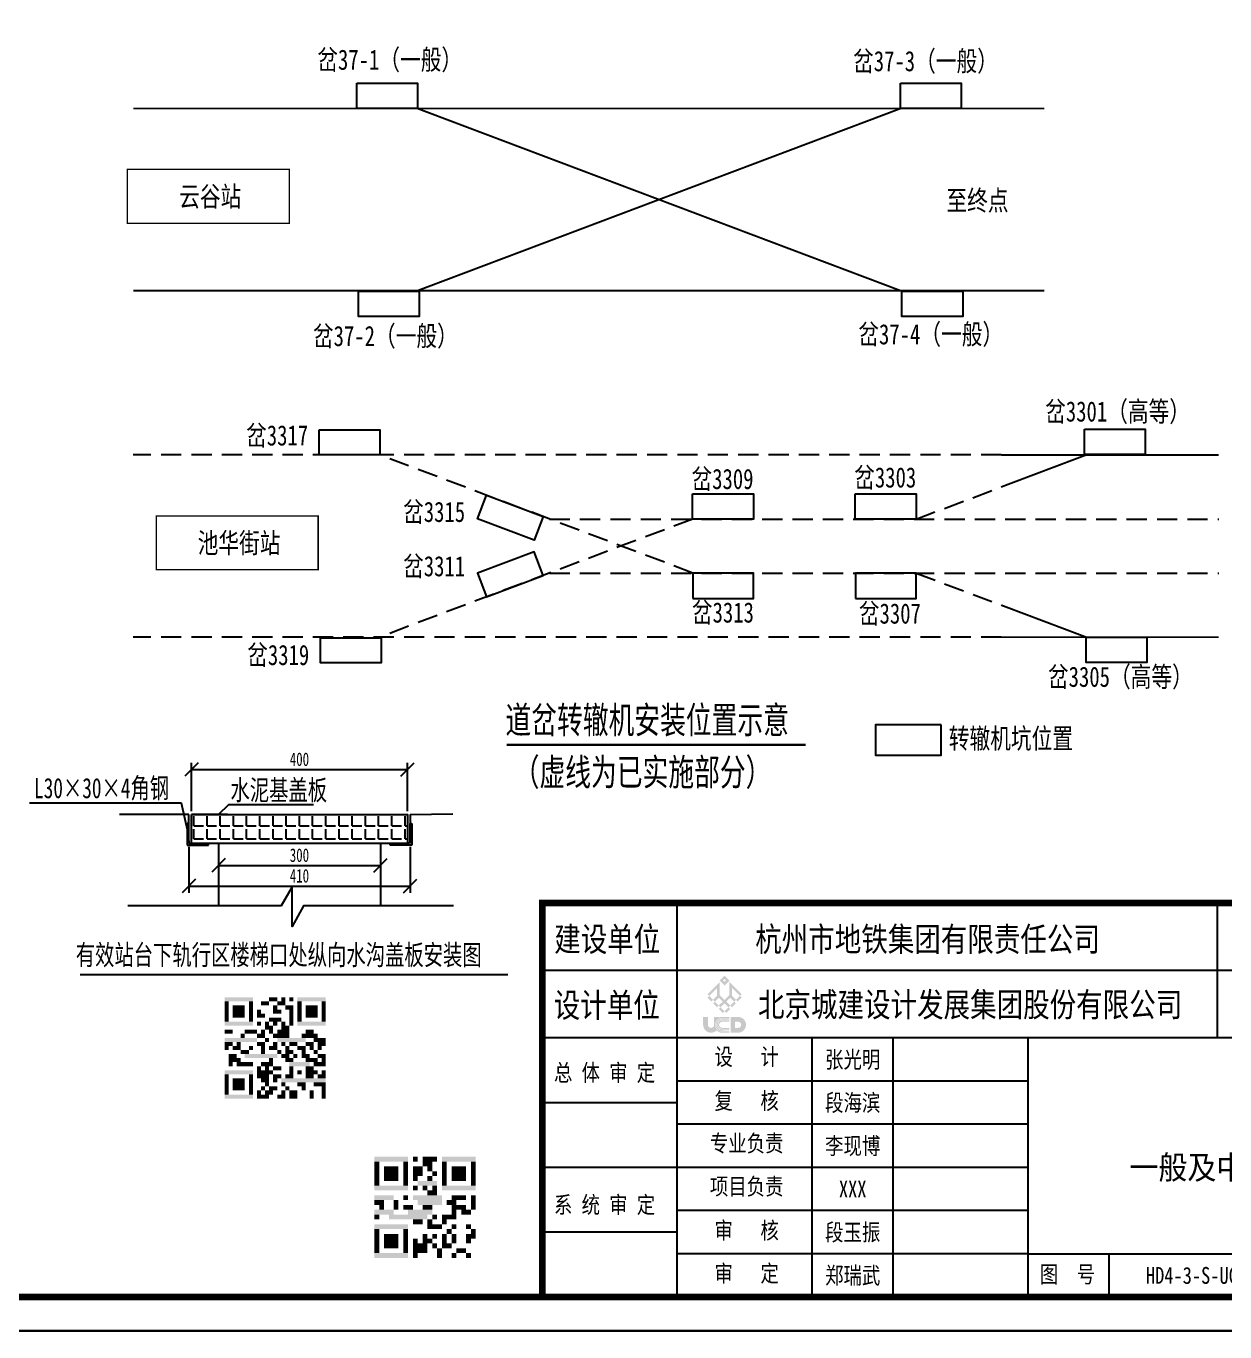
# Model space of a CAD drawing. Header units: millimetres. Extents: x -89359 to -47341, y -162010 to -147142.
# Drawn here: x -61424 to -52543, y -162010 to -152331 of the extents above; entities that cross this region are included whole.
import ezdxf
from ezdxf.enums import TextEntityAlignment as Align

# ---------------------------------------------------------------- set-up
doc = ezdxf.new("R2010")
doc.units = ezdxf.units.MM
doc.header["$MEASUREMENT"] = 0
doc.linetypes.add('ACAD_ISO04W100', pattern=[30.5, 24, -3, 0.5, -3])
doc.linetypes.add('DASHED', pattern=[0.75, 0.5, -0.25])
doc.layers.get('Defpoints').update_dxf_attribs({"color": 250})
for name, color, linetype in [('3', 3, 'Continuous'), ('DASH', 2, 'ACAD_ISO04W100'), ('GesoftDrawFrameFrameBlockLayer', 7, 'Continuous'), ('GesoftDrawFrameInLineLayer', 85, 'Continuous'), ('GesoftDrawFrameOutLineLayer', 180, 'Continuous'), ('GesoftDrawFrameTitleLayer', 7, 'Continuous'), ('Main', 4, 'Continuous'), ('S', 2, 'Continuous'), ('尺寸标注', 7, 'Continuous'), ('标注', 3, 'Continuous'), ('道岔', 7, 'Continuous')]:
    doc.layers.add(name, color=color, linetype=linetype)
doc.styles.add('HZTXT', font='SimSun.ttf', dxfattribs={"width": 0.8})
doc.styles.add('ST', font='SimSun.ttf', dxfattribs={"width": 0.65})
doc.styles.add('图标注', font='SimSun.ttf', dxfattribs={"width": 0.7})
doc.styles.add('宋体', font='SimSun.ttf', dxfattribs={"width": 0.7})
doc.styles.add('宋体样式', font='SimSun.ttf', dxfattribs={"width": 0.8})
doc.styles.add('宋体样式宽度0.65', font='SimSun.ttf', dxfattribs={"width": 0.65})
doc.styles.add('宋体样式宽度0.7', font='SimSun.ttf', dxfattribs={"width": 0.7})
doc.styles.add('条形码', font='BC_C39.FBC', dxfattribs={"height": 11})
doc.dimstyles.new('1比40', dxfattribs={"dimscale": 40, "dimtxt": 2.5, "dimasz": 2.5, "dimexe": 1.25, "dimexo": 0.625, "dimtad": 1, "dimdec": 0, "dimlfac": 0.25, "dimzin": 0, "dimdsep": 46, "dimtxsty": '宋体', "dimblk": 'OBLIQUE', "dimcen": 0.09, "dimclrt": 7, "dimazin": 2, "dimtfac": 1, "dimtdec": 0, "dimtix": 1, "dimtmove": 1, "dimatfit": 3, "dimfxl": 0, "dimtolj": 1, "dimtzin": 0, "dimarcsym": 0})

# ---------------------------------------------------------------- blocks, each defined once
blk = doc.blocks.new('1_58fd11d6f93e5342e0e7592b30a36a98')
at = {"layer": 'GesoftDrawFrameInLineLayer', "color": 0, "const_width": 1}
blk.add_lwpolyline([(0, 0), (0, 287), (-810, 287), (-810, 0), (0, 0)], dxfattribs=at)
at = {"layer": 'GesoftDrawFrameOutLineLayer', "color": 0, "const_width": 0.35}
blk.add_lwpolyline([(5, -5), (5, 292), (-835, 292), (-835, -5), (5, -5)], dxfattribs=at)
blk = doc.blocks.new('GESOFT00000000NEW_049a35bf7f0736cc4250df00ece10f93_58fd11d6f93e5342e0e7592b30a36a98_2e1cf7a908f61d0b50dc33cccab90907')
at = {"layer": 'GesoftDrawFrameTitleLayer'}
h = blk.add_hatch(color=7, dxfattribs=at)
h.paths.add_polyline_path([(-172.25, 46.91), (-172.98, 46.18), (-173.72, 46.91), (-172.99, 47.65)])
h.paths.add_polyline_path([(-172.99, 47.13), (-173.2, 46.92), (-172.99, 46.72), (-172.78, 46.93)], flags=16)
h.paths.add_polyline_path([(-173.73, 46.66), (-173.73, 44.75), (-172.99, 44.02), (-172.26, 44.75), (-172.26, 46.68), (-170.47, 44.89), (-170.72, 44.64), (-170.46, 44.38), (-171.04, 43.8), (-171.29, 44.05), (-171.56, 43.78), (-171.31, 43.53), (-171.88, 42.95), (-172.14, 43.2), (-172.41, 42.94), (-172.15, 42.69), (-172.73, 42.11), (-172.99, 42.36), (-173.24, 42.11), (-173.82, 42.69), (-173.57, 42.94), (-173.84, 43.21), (-174.09, 42.96), (-174.67, 43.54), (-174.42, 43.79), (-174.69, 44.06), (-174.94, 43.81), (-175.51, 44.38), (-175.26, 44.64), (-175.51, 44.88)])
h.paths.add_polyline_path([(-171.87, 45.79), (-171.87, 44.63), (-171.29, 44.05), (-170.72, 44.64)], flags=16)
h.paths.add_polyline_path([(-172.14, 44.36), (-172.72, 43.79), (-172.14, 43.2), (-171.56, 43.78)], flags=16)
h.paths.add_polyline_path([(-172.99, 43.53), (-173.57, 42.94), (-172.99, 42.36), (-172.41, 42.94)], flags=16)
h.paths.add_polyline_path([(-173.84, 44.37), (-174.42, 43.79), (-173.84, 43.21), (-173.25, 43.79)], flags=16)
h.paths.add_polyline_path([(-174.12, 44.63), (-174.12, 45.79), (-175.26, 44.64), (-174.69, 44.06)], flags=16)
edge = h.paths.add_edge_path()
edge.add_spline(control_points=[(-173.82, 41.43), (-173.82, 41.43), (-173.82, 41.52), (-173.82, 41.52), (-173.82, 41.52), (-174.53, 41.52), (-174.53, 41.52), (-174.53, 41.52), (-174.53, 40.35), (-174.53, 40.35), (-174.53, 40.09), (-174.74, 39.89), (-174.99, 39.89), (-175.24, 39.89), (-175.45, 40.09), (-175.45, 40.35), (-175.45, 40.35), (-175.45, 41.52), (-175.45, 41.52), (-175.45, 41.52), (-176.16, 41.52), (-176.16, 41.52), (-176.16, 41.52), (-176.16, 40.35), (-176.16, 40.35), (-176.16, 39.7), (-175.64, 39.18), (-174.99, 39.18), (-174.67, 39.18), (-174.38, 39.3), (-174.17, 39.51), (-173.96, 39.3), (-173.68, 39.18), (-173.36, 39.18), (-173.36, 39.18), (-172.27, 39.18), (-172.27, 39.18), (-172.27, 39.18), (-172.27, 39.32), (-172.27, 39.32), (-172.43, 39.32), (-173.37, 39.32), (-173.37, 39.33), (-173.93, 39.34), (-174.38, 39.8), (-174.38, 40.35), (-174.38, 40.91), (-173.93, 41.36), (-173.37, 41.38), (-173.37, 41.38), (-172.43, 41.38), (-172.27, 41.38), (-172.27, 41.38), (-172.27, 41.52), (-172.27, 41.52), (-172.27, 41.52), (-173.36, 41.52), (-173.36, 41.52), (-173.52, 41.52), (-173.68, 41.49), (-173.82, 41.43)], knot_values=[0, 0, 0, 0, 1, 1, 1, 2, 2, 2, 3, 3, 3, 4, 4, 4, 5, 5, 5, 6, 6, 6, 7, 7, 7, 8, 8, 8, 9, 9, 9, 10, 10, 10, 11, 11, 11, 12, 12, 12, 13, 13, 13, 14, 14, 14, 15, 15, 15, 16, 16, 16, 17, 17, 17, 18, 18, 18, 19, 19, 19, 20, 20, 20, 20], degree=3, periodic=0)
edge = h.paths.add_edge_path(flags=17)
edge.add_spline(control_points=[(-174.32, 40.35), (-174.32, 39.83), (-173.9, 39.39), (-173.37, 39.38), (-173.36, 39.38), (-172.43, 39.38), (-172.27, 39.38), (-172.27, 39.38), (-172.27, 39.5), (-172.27, 39.5), (-172.43, 39.5), (-173.37, 39.5), (-173.37, 39.51), (-173.84, 39.52), (-174.2, 39.89), (-174.2, 40.35), (-174.2, 40.81), (-173.84, 41.18), (-173.37, 41.2), (-173.37, 41.2), (-172.43, 41.2), (-172.27, 41.2), (-172.27, 41.2), (-172.27, 41.32), (-172.27, 41.32), (-172.43, 41.32), (-173.36, 41.32), (-173.37, 41.32), (-173.89, 41.31), (-174.32, 40.87), (-174.32, 40.35)], knot_values=[0, 0, 0, 0, 1, 1, 1, 2, 2, 2, 3, 3, 3, 4, 4, 4, 5, 5, 5, 6, 6, 6, 7, 7, 7, 8, 8, 8, 9, 9, 9, 10, 10, 10, 10], degree=3, periodic=0)
edge = h.paths.add_edge_path(flags=16)
edge.add_spline(control_points=[(-174.14, 40.35), (-174.14, 39.92), (-173.8, 39.57), (-173.37, 39.56), (-173.36, 39.56), (-172.43, 39.56), (-172.27, 39.56), (-172.27, 39.56), (-172.27, 39.68), (-172.27, 39.68), (-172.43, 39.68), (-173.36, 39.68), (-173.37, 39.68), (-173.73, 39.69), (-174.02, 39.98), (-174.02, 40.35), (-174.02, 40.71), (-173.74, 41.01), (-173.38, 41.02), (-173.37, 41.02), (-172.43, 41.02), (-172.27, 41.02), (-172.27, 41.02), (-172.27, 41.14), (-172.27, 41.14), (-172.43, 41.14), (-173.36, 41.14), (-173.37, 41.14), (-173.8, 41.13), (-174.14, 40.78), (-174.14, 40.35)], knot_values=[0, 0, 0, 0, 1, 1, 1, 2, 2, 2, 3, 3, 3, 4, 4, 4, 5, 5, 5, 6, 6, 6, 7, 7, 7, 8, 8, 8, 9, 9, 9, 10, 10, 10, 10], degree=3, periodic=0)
edge = h.paths.add_edge_path(flags=16)
edge.add_spline(control_points=[(-173.96, 40.35), (-173.96, 40.02), (-173.7, 39.75), (-173.37, 39.74), (-173.35, 39.74), (-172.43, 39.74), (-172.27, 39.74), (-172.27, 39.74), (-172.27, 39.89), (-172.27, 39.89), (-172.27, 39.89), (-173.31, 39.89), (-173.31, 39.89), (-173.56, 39.89), (-173.81, 40.1), (-173.81, 40.35), (-173.81, 40.6), (-173.56, 40.81), (-173.31, 40.81), (-173.31, 40.81), (-172.27, 40.81), (-172.27, 40.81), (-172.27, 40.81), (-172.27, 40.96), (-172.27, 40.96), (-172.43, 40.96), (-173.36, 40.96), (-173.37, 40.96), (-173.7, 40.95), (-173.96, 40.68), (-173.96, 40.35)], knot_values=[0, 0, 0, 0, 1, 1, 1, 2, 2, 2, 3, 3, 3, 4, 4, 4, 5, 5, 5, 6, 6, 6, 7, 7, 7, 8, 8, 8, 9, 9, 9, 10, 10, 10, 10], degree=3, periodic=0)
edge = h.paths.add_edge_path()
edge.add_spline(control_points=[(-170.98, 41.52), (-170.98, 41.52), (-171.45, 41.52), (-171.45, 41.52), (-171.45, 41.52), (-172.08, 41.52), (-172.08, 41.52), (-172.08, 41.52), (-172.08, 39.21), (-172.08, 39.21), (-172.08, 39.21), (-172.08, 39.21), (-172.08, 39.21), (-172.08, 39.21), (-172.07, 39.18), (-172.07, 39.18), (-172.07, 39.18), (-170.98, 39.18), (-170.98, 39.18), (-170.33, 39.18), (-169.81, 39.7), (-169.81, 40.35), (-169.81, 41), (-170.33, 41.52), (-170.98, 41.52)], knot_values=[0, 0, 0, 0, 1, 1, 1, 2, 2, 2, 3, 3, 3, 4, 4, 4, 5, 5, 5, 6, 6, 6, 7, 7, 7, 8, 8, 8, 8], degree=3, periodic=0)
edge = h.paths.add_edge_path(flags=16)
edge.add_spline(control_points=[(-170.98, 39.89), (-170.98, 39.89), (-171.45, 39.89), (-171.45, 39.89), (-171.45, 39.89), (-171.45, 40.81), (-171.45, 40.81), (-171.45, 40.81), (-170.98, 40.81), (-170.98, 40.81), (-170.73, 40.81), (-170.52, 40.6), (-170.52, 40.35), (-170.52, 40.1), (-170.73, 39.89), (-170.98, 39.89)], knot_values=[0, 0, 0, 0, 1, 1, 1, 2, 2, 2, 3, 3, 3, 4, 4, 4, 5, 5, 5, 5], degree=3, periodic=0)
at = {"color": 0}
for points in [[(-247.07, 44.41), (-242.87, 44.41), (-247.07, 43.81), (-242.87, 43.81)], [(-247.07, 43.81), (-246.47, 43.81), (-247.07, 43.21), (-246.47, 43.21)], [(-247.07, 43.21), (-246.47, 43.21), (-247.07, 42.61), (-246.47, 42.61)], [(-247.07, 42.61), (-246.47, 42.61), (-247.07, 42.01), (-246.47, 42.01)], [(-245.87, 43.21), (-244.07, 43.21), (-245.87, 42.61), (-244.07, 42.61)], [(-245.87, 42.61), (-244.07, 42.61), (-245.87, 42.01), (-244.07, 42.01)], [(-243.47, 43.81), (-242.87, 43.81), (-243.47, 43.21), (-242.87, 43.21)], [(-243.47, 43.21), (-242.87, 43.21), (-243.47, 42.61), (-242.87, 42.61)], [(-243.47, 42.61), (-242.87, 42.61), (-243.47, 42.01), (-242.87, 42.01)], [(-242.27, 42.61), (-241.67, 42.61), (-242.27, 42.01), (-241.67, 42.01)], [(-241.67, 43.81), (-240.47, 43.81), (-241.67, 43.21), (-240.47, 43.21)], [(-240.47, 44.41), (-239.27, 44.41), (-240.47, 43.81), (-239.27, 43.81)], [(-239.87, 43.21), (-239.27, 43.21), (-239.87, 42.61), (-239.27, 42.61)], [(-239.87, 42.61), (-238.67, 42.61), (-239.87, 42.01), (-238.67, 42.01)], [(-239.27, 43.81), (-238.07, 43.81), (-239.27, 43.21), (-238.07, 43.21)], [(-238.67, 44.41), (-238.07, 44.41), (-238.67, 43.81), (-238.07, 43.81)], [(-238.07, 43.21), (-236.87, 43.21), (-238.07, 42.61), (-236.87, 42.61)], [(-237.47, 44.41), (-236.87, 44.41), (-237.47, 43.81), (-236.87, 43.81)], [(-237.47, 42.61), (-236.87, 42.61), (-237.47, 42.01), (-236.87, 42.01)], [(-236.27, 44.41), (-232.07, 44.41), (-236.27, 43.81), (-232.07, 43.81)], [(-236.27, 43.81), (-235.67, 43.81), (-236.27, 43.21), (-235.67, 43.21)], [(-236.27, 43.21), (-235.67, 43.21), (-236.27, 42.61), (-235.67, 42.61)], [(-236.27, 42.61), (-235.67, 42.61), (-236.27, 42.01), (-235.67, 42.01)], [(-235.07, 43.21), (-233.27, 43.21), (-235.07, 42.61), (-233.27, 42.61)], [(-235.07, 42.61), (-233.27, 42.61), (-235.07, 42.01), (-233.27, 42.01)], [(-232.67, 43.81), (-232.07, 43.81), (-232.67, 43.21), (-232.07, 43.21)], [(-232.67, 43.21), (-232.07, 43.21), (-232.67, 42.61), (-232.07, 42.61)], [(-232.67, 42.61), (-232.07, 42.61), (-232.67, 42.01), (-232.07, 42.01)], [(-247.07, 42.01), (-246.47, 42.01), (-247.07, 41.41), (-246.47, 41.41)], [(-247.07, 41.41), (-246.47, 41.41), (-247.07, 40.81), (-246.47, 40.81)], [(-247.07, 40.81), (-242.87, 40.81), (-247.07, 40.21), (-242.87, 40.21)], [(-245.87, 42.01), (-244.07, 42.01), (-245.87, 41.41), (-244.07, 41.41)], [(-243.47, 42.01), (-242.87, 42.01), (-243.47, 41.41), (-242.87, 41.41)], [(-243.47, 41.41), (-242.87, 41.41), (-243.47, 40.81), (-242.87, 40.81)], [(-242.27, 42.01), (-241.07, 42.01), (-242.27, 41.41), (-241.07, 41.41)], [(-242.27, 40.81), (-241.67, 40.81), (-242.27, 40.21), (-241.67, 40.21)], [(-241.07, 40.81), (-240.47, 40.81), (-241.07, 40.21), (-240.47, 40.21)], [(-240.47, 41.41), (-238.67, 41.41), (-240.47, 40.81), (-238.67, 40.81)], [(-239.87, 40.81), (-239.27, 40.81), (-239.87, 40.21), (-239.27, 40.21)], [(-238.67, 40.81), (-238.07, 40.81), (-238.67, 40.21), (-238.07, 40.21)], [(-237.47, 42.01), (-236.87, 42.01), (-237.47, 41.41), (-236.87, 41.41)], [(-237.47, 41.41), (-236.87, 41.41), (-237.47, 40.81), (-236.87, 40.81)], [(-237.47, 40.81), (-236.87, 40.81), (-237.47, 40.21), (-236.87, 40.21)], [(-236.27, 42.01), (-235.67, 42.01), (-236.27, 41.41), (-235.67, 41.41)], [(-236.27, 41.41), (-235.67, 41.41), (-236.27, 40.81), (-235.67, 40.81)], [(-236.27, 40.81), (-232.07, 40.81), (-236.27, 40.21), (-232.07, 40.21)], [(-235.07, 42.01), (-233.27, 42.01), (-235.07, 41.41), (-233.27, 41.41)], [(-232.67, 42.01), (-232.07, 42.01), (-232.67, 41.41), (-232.07, 41.41)], [(-232.67, 41.41), (-232.07, 41.41), (-232.67, 40.81), (-232.07, 40.81)], [(-247.07, 39.61), (-245.87, 39.61), (-247.07, 39.01), (-245.87, 39.01)], [(-244.67, 39.01), (-244.07, 39.01), (-244.67, 38.41), (-244.07, 38.41)], [(-244.07, 39.61), (-242.27, 39.61), (-244.07, 39.01), (-242.27, 39.01)], [(-242.27, 39.01), (-241.07, 39.01), (-242.27, 38.41), (-241.07, 38.41)], [(-241.67, 39.61), (-241.07, 39.61), (-241.67, 39.01), (-241.07, 39.01)], [(-241.07, 40.21), (-239.87, 40.21), (-241.07, 39.61), (-239.87, 39.61)], [(-240.47, 39.61), (-239.87, 39.61), (-240.47, 39.01), (-239.87, 39.01)], [(-239.87, 39.01), (-237.47, 39.01), (-239.87, 38.41), (-237.47, 38.41)], [(-239.27, 39.61), (-237.47, 39.61), (-239.27, 39.01), (-237.47, 39.01)], [(-238.67, 40.21), (-237.47, 40.21), (-238.67, 39.61), (-237.47, 39.61)], [(-235.67, 39.01), (-233.27, 39.01), (-235.67, 38.41), (-233.27, 38.41)], [(-235.07, 39.61), (-233.87, 39.61), (-235.07, 39.01), (-233.87, 39.01)], [(-247.07, 38.41), (-242.27, 38.41), (-247.07, 37.81), (-242.27, 37.81)], [(-247.07, 37.81), (-245.87, 37.81), (-247.07, 37.21), (-245.87, 37.21)], [(-247.07, 37.21), (-246.47, 37.21), (-247.07, 36.61), (-246.47, 36.61)], [(-245.87, 37.21), (-244.67, 37.21), (-245.87, 36.61), (-244.67, 36.61)], [(-245.27, 37.81), (-244.67, 37.81), (-245.27, 37.21), (-244.67, 37.21)], [(-243.47, 37.21), (-242.87, 37.21), (-243.47, 36.61), (-242.87, 36.61)], [(-242.27, 37.81), (-241.07, 37.81), (-242.27, 37.21), (-241.07, 37.21)], [(-241.67, 37.21), (-241.07, 37.21), (-241.67, 36.61), (-241.07, 36.61)], [(-241.07, 38.41), (-240.47, 38.41), (-241.07, 37.81), (-240.47, 37.81)], [(-240.47, 37.21), (-239.27, 37.21), (-240.47, 36.61), (-239.27, 36.61)], [(-239.87, 37.81), (-239.27, 37.81), (-239.87, 37.21), (-239.27, 37.21)], [(-239.27, 38.41), (-235.07, 38.41), (-239.27, 37.81), (-235.07, 37.81)], [(-238.67, 37.81), (-238.07, 37.81), (-238.67, 37.21), (-238.07, 37.21)], [(-238.07, 37.21), (-237.47, 37.21), (-238.07, 36.61), (-237.47, 36.61)], [(-237.47, 37.81), (-236.27, 37.81), (-237.47, 37.21), (-236.27, 37.21)], [(-236.27, 37.21), (-235.07, 37.21), (-236.27, 36.61), (-235.07, 36.61)], [(-235.07, 37.81), (-233.87, 37.81), (-235.07, 37.21), (-233.87, 37.21)], [(-234.47, 37.21), (-233.87, 37.21), (-234.47, 36.61), (-233.87, 36.61)], [(-233.87, 38.41), (-232.07, 38.41), (-233.87, 37.81), (-232.07, 37.81)], [(-233.27, 37.81), (-232.07, 37.81), (-233.27, 37.21), (-232.07, 37.21)], [(-233.27, 37.21), (-232.67, 37.21), (-233.27, 36.61), (-232.67, 36.61)], [(-246.47, 36.01), (-245.27, 36.01), (-246.47, 35.41), (-245.27, 35.41)], [(-246.47, 35.41), (-244.67, 35.41), (-246.47, 34.81), (-244.67, 34.81)], [(-244.67, 36.61), (-243.47, 36.61), (-244.67, 36.01), (-243.47, 36.01)], [(-244.07, 36.01), (-239.27, 36.01), (-244.07, 35.41), (-239.27, 35.41)], [(-241.67, 36.61), (-241.07, 36.61), (-241.67, 36.01), (-241.07, 36.01)], [(-240.47, 35.41), (-239.87, 35.41), (-240.47, 34.81), (-239.87, 34.81)], [(-239.27, 36.61), (-238.67, 36.61), (-239.27, 36.01), (-238.67, 36.01)], [(-238.67, 36.01), (-237.47, 36.01), (-238.67, 35.41), (-237.47, 35.41)], [(-238.07, 36.61), (-236.87, 36.61), (-238.07, 36.01), (-236.87, 36.01)], [(-238.07, 35.41), (-236.87, 35.41), (-238.07, 34.81), (-236.87, 34.81)], [(-236.87, 36.01), (-236.27, 36.01), (-236.87, 35.41), (-236.27, 35.41)], [(-235.67, 36.61), (-235.07, 36.61), (-235.67, 36.01), (-235.07, 36.01)], [(-235.67, 36.01), (-234.47, 36.01), (-235.67, 35.41), (-234.47, 35.41)], [(-235.07, 35.41), (-233.27, 35.41), (-235.07, 34.81), (-233.27, 34.81)], [(-233.87, 36.61), (-233.27, 36.61), (-233.87, 36.01), (-233.27, 36.01)], [(-233.27, 36.01), (-232.07, 36.01), (-233.27, 35.41), (-232.07, 35.41)], [(-232.67, 35.41), (-232.07, 35.41), (-232.67, 34.81), (-232.07, 34.81)], [(-247.07, 33.61), (-242.87, 33.61), (-247.07, 33.01), (-242.87, 33.01)], [(-247.07, 33.01), (-246.47, 33.01), (-247.07, 32.41), (-246.47, 32.41)], [(-246.47, 34.81), (-245.87, 34.81), (-246.47, 34.21), (-245.87, 34.21)], [(-245.27, 34.81), (-242.87, 34.81), (-245.27, 34.21), (-242.87, 34.21)], [(-243.47, 33.01), (-242.87, 33.01), (-243.47, 32.41), (-242.87, 32.41)], [(-242.27, 34.21), (-241.67, 34.21), (-242.27, 33.61), (-241.67, 33.61)], [(-242.27, 33.61), (-239.87, 33.61), (-242.27, 33.01), (-239.87, 33.01)], [(-242.27, 33.01), (-240.47, 33.01), (-242.27, 32.41), (-240.47, 32.41)], [(-241.67, 34.81), (-239.87, 34.81), (-241.67, 34.21), (-239.87, 34.21)], [(-241.07, 34.21), (-240.47, 34.21), (-241.07, 33.61), (-240.47, 33.61)], [(-239.87, 34.21), (-238.67, 34.21), (-239.87, 33.61), (-238.67, 33.61)], [(-239.87, 33.01), (-238.67, 33.01), (-239.87, 32.41), (-238.67, 32.41)], [(-238.07, 33.01), (-236.87, 33.01), (-238.07, 32.41), (-236.87, 32.41)], [(-237.47, 34.81), (-234.47, 34.81), (-237.47, 34.21), (-234.47, 34.21)], [(-237.47, 34.21), (-236.87, 34.21), (-237.47, 33.61), (-236.87, 33.61)], [(-237.47, 33.61), (-236.87, 33.61), (-237.47, 33.01), (-236.87, 33.01)], [(-236.27, 33.61), (-235.67, 33.61), (-236.27, 33.01), (-235.67, 33.01)], [(-235.07, 34.21), (-233.87, 34.21), (-235.07, 33.61), (-233.87, 33.61)], [(-235.07, 33.61), (-233.27, 33.61), (-235.07, 33.01), (-233.27, 33.01)], [(-235.07, 33.01), (-233.87, 33.01), (-235.07, 32.41), (-233.87, 32.41)], [(-233.87, 34.81), (-232.07, 34.81), (-233.87, 34.21), (-232.07, 34.21)], [(-233.27, 33.01), (-232.07, 33.01), (-233.27, 32.41), (-232.07, 32.41)], [(-232.67, 33.61), (-232.07, 33.61), (-232.67, 33.01), (-232.07, 33.01)], [(-247.07, 32.41), (-246.47, 32.41), (-247.07, 31.81), (-246.47, 31.81)], [(-247.07, 31.81), (-246.47, 31.81), (-247.07, 31.21), (-246.47, 31.21)], [(-247.07, 31.21), (-246.47, 31.21), (-247.07, 30.61), (-246.47, 30.61)], [(-245.87, 32.41), (-244.07, 32.41), (-245.87, 31.81), (-244.07, 31.81)], [(-245.87, 31.81), (-244.07, 31.81), (-245.87, 31.21), (-244.07, 31.21)], [(-245.87, 31.21), (-244.07, 31.21), (-245.87, 30.61), (-244.07, 30.61)], [(-243.47, 32.41), (-242.87, 32.41), (-243.47, 31.81), (-242.87, 31.81)], [(-243.47, 31.81), (-242.87, 31.81), (-243.47, 31.21), (-242.87, 31.21)], [(-243.47, 31.21), (-242.87, 31.21), (-243.47, 30.61), (-242.87, 30.61)], [(-241.67, 32.41), (-240.47, 32.41), (-241.67, 31.81), (-240.47, 31.81)], [(-241.67, 31.21), (-241.07, 31.21), (-241.67, 30.61), (-241.07, 30.61)], [(-241.07, 31.81), (-240.47, 31.81), (-241.07, 31.21), (-240.47, 31.21)], [(-240.47, 31.21), (-239.27, 31.21), (-240.47, 30.61), (-239.27, 30.61)], [(-239.87, 32.41), (-239.27, 32.41), (-239.87, 31.81), (-239.27, 31.81)], [(-238.67, 32.41), (-232.07, 32.41), (-238.67, 31.81), (-232.07, 31.81)], [(-238.67, 31.81), (-238.07, 31.81), (-238.67, 31.21), (-238.07, 31.21)], [(-238.07, 31.21), (-237.47, 31.21), (-238.07, 30.61), (-237.47, 30.61)], [(-236.27, 31.81), (-235.07, 31.81), (-236.27, 31.21), (-235.07, 31.21)], [(-235.67, 31.21), (-235.07, 31.21), (-235.67, 30.61), (-235.07, 30.61)], [(-233.87, 31.81), (-232.07, 31.81), (-233.87, 31.21), (-232.07, 31.21)], [(-232.67, 31.21), (-232.07, 31.21), (-232.67, 30.61), (-232.07, 30.61)], [(-247.07, 30.61), (-246.47, 30.61), (-247.07, 30.01), (-246.47, 30.01)], [(-247.07, 30.01), (-242.87, 30.01), (-247.07, 29.41), (-242.87, 29.41)], [(-243.47, 30.61), (-242.87, 30.61), (-243.47, 30.01), (-242.87, 30.01)], [(-242.27, 30.61), (-241.67, 30.61), (-242.27, 30.01), (-241.67, 30.01)], [(-242.27, 30.01), (-240.47, 30.01), (-242.27, 29.41), (-240.47, 29.41)], [(-241.07, 30.61), (-239.87, 30.61), (-241.07, 30.01), (-239.87, 30.01)], [(-239.27, 30.01), (-238.07, 30.01), (-239.27, 29.41), (-238.07, 29.41)], [(-238.67, 30.61), (-238.07, 30.61), (-238.67, 30.01), (-238.07, 30.01)], [(-237.47, 30.61), (-236.27, 30.61), (-237.47, 30.01), (-236.27, 30.01)], [(-237.47, 30.01), (-236.27, 30.01), (-237.47, 29.41), (-236.27, 29.41)], [(-234.47, 30.61), (-233.87, 30.61), (-234.47, 30.01), (-233.87, 30.01)], [(-234.47, 30.01), (-233.87, 30.01), (-234.47, 29.41), (-233.87, 29.41)], [(-232.67, 30.61), (-232.07, 30.61), (-232.67, 30.01), (-232.07, 30.01)], [(-232.67, 30.01), (-232.07, 30.01), (-232.67, 29.41), (-232.07, 29.41)], [(-224.87, 20.79), (-219.87, 20.79), (-224.87, 20.07), (-219.87, 20.07)], [(-224.87, 20.07), (-224.15, 20.07), (-224.87, 19.36), (-224.15, 19.36)], [(-220.58, 20.07), (-219.87, 20.07), (-220.58, 19.36), (-219.87, 19.36)], [(-219.15, 20.79), (-218.44, 20.79), (-219.15, 20.07), (-218.44, 20.07)], [(-217.72, 20.79), (-215.58, 20.79), (-217.72, 20.07), (-215.58, 20.07)], [(-217.72, 20.07), (-216.3, 20.07), (-217.72, 19.36), (-216.3, 19.36)], [(-214.87, 20.79), (-209.87, 20.79), (-214.87, 20.07), (-209.87, 20.07)], [(-214.87, 20.07), (-214.15, 20.07), (-214.87, 19.36), (-214.15, 19.36)], [(-210.58, 20.07), (-209.87, 20.07), (-210.58, 19.36), (-209.87, 19.36)], [(-224.87, 19.36), (-224.15, 19.36), (-224.87, 18.64), (-224.15, 18.64)], [(-224.87, 18.64), (-224.15, 18.64), (-224.87, 17.93), (-224.15, 17.93)], [(-224.87, 17.93), (-224.15, 17.93), (-224.87, 17.21), (-224.15, 17.21)], [(-223.44, 19.36), (-221.3, 19.36), (-223.44, 18.64), (-221.3, 18.64)], [(-223.44, 18.64), (-221.3, 18.64), (-223.44, 17.93), (-221.3, 17.93)], [(-223.44, 17.93), (-221.3, 17.93), (-223.44, 17.21), (-221.3, 17.21)], [(-220.58, 19.36), (-219.87, 19.36), (-220.58, 18.64), (-219.87, 18.64)], [(-220.58, 18.64), (-219.87, 18.64), (-220.58, 17.93), (-219.87, 17.93)], [(-220.58, 17.93), (-219.87, 17.93), (-220.58, 17.21), (-219.87, 17.21)], [(-219.15, 19.36), (-217.72, 19.36), (-219.15, 18.64), (-217.72, 18.64)], [(-219.15, 18.64), (-217.72, 18.64), (-219.15, 17.93), (-217.72, 17.93)], [(-219.15, 17.93), (-218.44, 17.93), (-219.15, 17.21), (-218.44, 17.21)], [(-217.01, 19.36), (-216.3, 19.36), (-217.01, 18.64), (-216.3, 18.64)], [(-217.01, 17.93), (-216.3, 17.93), (-217.01, 17.21), (-216.3, 17.21)], [(-216.3, 18.64), (-215.58, 18.64), (-216.3, 17.93), (-215.58, 17.93)], [(-214.87, 19.36), (-214.15, 19.36), (-214.87, 18.64), (-214.15, 18.64)], [(-214.87, 18.64), (-214.15, 18.64), (-214.87, 17.93), (-214.15, 17.93)], [(-214.87, 17.93), (-214.15, 17.93), (-214.87, 17.21), (-214.15, 17.21)], [(-213.44, 19.36), (-211.3, 19.36), (-213.44, 18.64), (-211.3, 18.64)], [(-213.44, 18.64), (-211.3, 18.64), (-213.44, 17.93), (-211.3, 17.93)], [(-213.44, 17.93), (-211.3, 17.93), (-213.44, 17.21), (-211.3, 17.21)], [(-210.58, 19.36), (-209.87, 19.36), (-210.58, 18.64), (-209.87, 18.64)], [(-210.58, 18.64), (-209.87, 18.64), (-210.58, 17.93), (-209.87, 17.93)], [(-210.58, 17.93), (-209.87, 17.93), (-210.58, 17.21), (-209.87, 17.21)], [(-224.87, 17.21), (-224.15, 17.21), (-224.87, 16.5), (-224.15, 16.5)], [(-224.87, 16.5), (-219.87, 16.5), (-224.87, 15.79), (-219.87, 15.79)], [(-220.58, 17.21), (-219.87, 17.21), (-220.58, 16.5), (-219.87, 16.5)], [(-219.15, 16.5), (-218.44, 16.5), (-219.15, 15.79), (-218.44, 15.79)], [(-218.44, 17.21), (-215.58, 17.21), (-218.44, 16.5), (-215.58, 16.5)], [(-217.72, 16.5), (-217.01, 16.5), (-217.72, 15.79), (-217.01, 15.79)], [(-217.01, 15.79), (-215.58, 15.79), (-217.01, 15.07), (-215.58, 15.07)], [(-216.3, 16.5), (-215.58, 16.5), (-216.3, 15.79), (-215.58, 15.79)], [(-214.87, 17.21), (-214.15, 17.21), (-214.87, 16.5), (-214.15, 16.5)], [(-214.87, 16.5), (-209.87, 16.5), (-214.87, 15.79), (-209.87, 15.79)], [(-210.58, 17.21), (-209.87, 17.21), (-210.58, 16.5), (-209.87, 16.5)], [(-224.87, 15.07), (-222.01, 15.07), (-224.87, 14.36), (-222.01, 14.36)], [(-224.87, 14.36), (-223.44, 14.36), (-224.87, 13.64), (-223.44, 13.64)], [(-224.15, 13.64), (-223.44, 13.64), (-224.15, 12.93), (-223.44, 12.93)], [(-222.01, 14.36), (-221.3, 14.36), (-222.01, 13.64), (-221.3, 13.64)], [(-222.01, 13.64), (-221.3, 13.64), (-222.01, 12.93), (-221.3, 12.93)], [(-220.58, 15.07), (-219.87, 15.07), (-220.58, 14.36), (-219.87, 14.36)], [(-220.58, 13.64), (-219.15, 13.64), (-220.58, 12.93), (-219.15, 12.93)], [(-219.15, 15.07), (-214.87, 15.07), (-219.15, 14.36), (-214.87, 14.36)], [(-218.44, 14.36), (-214.87, 14.36), (-218.44, 13.64), (-214.87, 13.64)], [(-217.72, 13.64), (-216.3, 13.64), (-217.72, 12.93), (-216.3, 12.93)], [(-214.15, 14.36), (-212.72, 14.36), (-214.15, 13.64), (-212.72, 13.64)], [(-213.44, 15.07), (-211.3, 15.07), (-213.44, 14.36), (-211.3, 14.36)], [(-213.44, 13.64), (-211.3, 13.64), (-213.44, 12.93), (-211.3, 12.93)], [(-210.58, 15.07), (-209.87, 15.07), (-210.58, 14.36), (-209.87, 14.36)], [(-210.58, 14.36), (-209.87, 14.36), (-210.58, 13.64), (-209.87, 13.64)], [(-210.58, 13.64), (-209.87, 13.64), (-210.58, 12.93), (-209.87, 12.93)], [(-224.87, 12.93), (-222.01, 12.93), (-224.87, 12.21), (-222.01, 12.21)], [(-224.87, 12.21), (-224.15, 12.21), (-224.87, 11.5), (-224.15, 11.5)], [(-222.72, 12.21), (-217.01, 12.21), (-222.72, 11.5), (-217.01, 11.5)], [(-219.87, 12.93), (-216.3, 12.93), (-219.87, 12.21), (-216.3, 12.21)], [(-216.3, 12.21), (-215.58, 12.21), (-216.3, 11.5), (-215.58, 11.5)], [(-214.87, 12.21), (-212.72, 12.21), (-214.87, 11.5), (-212.72, 11.5)], [(-213.44, 12.93), (-212.72, 12.93), (-213.44, 12.21), (-212.72, 12.21)], [(-212.01, 12.93), (-210.58, 12.93), (-212.01, 12.21), (-210.58, 12.21)], [(-224.87, 10.79), (-219.87, 10.79), (-224.87, 10.07), (-219.87, 10.07)], [(-224.87, 10.07), (-224.15, 10.07), (-224.87, 9.36), (-224.15, 9.36)], [(-220.58, 10.07), (-219.87, 10.07), (-220.58, 9.36), (-219.87, 9.36)], [(-219.15, 11.5), (-217.72, 11.5), (-219.15, 10.79), (-217.72, 10.79)], [(-217.01, 11.5), (-216.3, 11.5), (-217.01, 10.79), (-216.3, 10.79)], [(-217.01, 10.79), (-214.87, 10.79), (-217.01, 10.07), (-214.87, 10.07)], [(-214.87, 11.5), (-214.15, 11.5), (-214.87, 10.79), (-214.15, 10.79)], [(-214.15, 10.07), (-213.44, 10.07), (-214.15, 9.36), (-213.44, 9.36)], [(-213.44, 10.79), (-212.72, 10.79), (-213.44, 10.07), (-212.72, 10.07)], [(-211.3, 10.79), (-210.58, 10.79), (-211.3, 10.07), (-210.58, 10.07)], [(-210.58, 10.07), (-209.87, 10.07), (-210.58, 9.36), (-209.87, 9.36)], [(-224.87, 9.36), (-224.15, 9.36), (-224.87, 8.64), (-224.15, 8.64)], [(-224.87, 8.64), (-224.15, 8.64), (-224.87, 7.93), (-224.15, 7.93)], [(-224.87, 7.93), (-224.15, 7.93), (-224.87, 7.21), (-224.15, 7.21)], [(-223.44, 9.36), (-221.3, 9.36), (-223.44, 8.64), (-221.3, 8.64)], [(-223.44, 8.64), (-221.3, 8.64), (-223.44, 7.93), (-221.3, 7.93)], [(-223.44, 7.93), (-221.3, 7.93), (-223.44, 7.21), (-221.3, 7.21)], [(-220.58, 9.36), (-219.87, 9.36), (-220.58, 8.64), (-219.87, 8.64)], [(-220.58, 8.64), (-219.87, 8.64), (-220.58, 7.93), (-219.87, 7.93)], [(-220.58, 7.93), (-219.87, 7.93), (-220.58, 7.21), (-219.87, 7.21)], [(-219.15, 8.64), (-218.44, 8.64), (-219.15, 7.93), (-218.44, 7.93)], [(-219.15, 7.93), (-217.01, 7.93), (-219.15, 7.21), (-217.01, 7.21)], [(-217.72, 9.36), (-217.01, 9.36), (-217.72, 8.64), (-217.01, 8.64)], [(-217.72, 8.64), (-216.3, 8.64), (-217.72, 7.93), (-216.3, 7.93)], [(-216.3, 9.36), (-215.58, 9.36), (-216.3, 8.64), (-215.58, 8.64)], [(-216.3, 7.93), (-215.58, 7.93), (-216.3, 7.21), (-215.58, 7.21)], [(-214.87, 9.36), (-214.15, 9.36), (-214.87, 8.64), (-214.15, 8.64)], [(-214.87, 8.64), (-214.15, 8.64), (-214.87, 7.93), (-214.15, 7.93)], [(-214.87, 7.93), (-213.44, 7.93), (-214.87, 7.21), (-213.44, 7.21)], [(-213.44, 9.36), (-212.72, 9.36), (-213.44, 8.64), (-212.72, 8.64)], [(-213.44, 8.64), (-212.72, 8.64), (-213.44, 7.93), (-212.72, 7.93)], [(-211.3, 9.36), (-209.87, 9.36), (-211.3, 8.64), (-209.87, 8.64)], [(-211.3, 8.64), (-210.58, 8.64), (-211.3, 7.93), (-210.58, 7.93)], [(-224.87, 7.21), (-224.15, 7.21), (-224.87, 6.5), (-224.15, 6.5)], [(-224.87, 6.5), (-219.87, 6.5), (-224.87, 5.79), (-219.87, 5.79)], [(-220.58, 7.21), (-219.87, 7.21), (-220.58, 6.5), (-219.87, 6.5)], [(-219.15, 7.21), (-217.01, 7.21), (-219.15, 6.5), (-217.01, 6.5)], [(-219.15, 6.5), (-218.44, 6.5), (-219.15, 5.79), (-218.44, 5.79)], [(-215.58, 7.21), (-214.87, 7.21), (-215.58, 6.5), (-214.87, 6.5)], [(-215.58, 6.5), (-214.87, 6.5), (-215.58, 5.79), (-214.87, 5.79)], [(-213.44, 6.5), (-212.72, 6.5), (-213.44, 5.79), (-212.72, 5.79)], [(-212.72, 7.21), (-211.3, 7.21), (-212.72, 6.5), (-211.3, 6.5)], [(-211.3, 6.5), (-210.58, 6.5), (-211.3, 5.79), (-210.58, 5.79)]]:
    blk.add_solid(points, dxfattribs=at)
at = {"layer": 'GesoftDrawFrameTitleLayer', "color": 7}
for p, q in [((-180, 0), (-180, 58.4)), ((-100, 58.4), (-100, 38.4)), ((-200, 48.4), (-200, 0)), ((-180, 48.4), (-200, 48.4)), ((0, 48.4), (-180, 48.4)), ((-180, 38.4), (-200, 38.4)), ((0, 38.4), (-180, 38.4)), ((-160, 0), (-160, 38.4)), ((-148, 0), (-148, 38.4)), ((-128, 0), (-128, 38.4)), ((-128, 32), (-180, 32)), ((-180, 28.8), (-200, 28.8)), ((-128, 25.6), (-180, 25.6)), ((-180, 19.2), (-200, 19.2)), ((-128, 19.2), (-180, 19.2)), ((-128, 12.8), (-180, 12.8)), ((-180, 9.6), (-200, 9.6)), ((-128, 6.4), (-180, 6.4)), ((-128, 6.4), (-40, 6.4)), ((-116, 0), (-116, 6.4)), ((-180, 0), (-200, 0))]:
    blk.add_line(p, q, dxfattribs=at)
at = {"layer": 'GesoftDrawFrameTitleLayer', "color": 7, "const_width": 1}
blk.add_lwpolyline([(0, 0), (0, 58.4), (-200, 58.4), (-200, 0)], close=True, dxfattribs=at)
at = {"layer": 'GesoftDrawFrameTitleLayer', "color": 7}
blk.add_point((-180, 48.4), dxfattribs=at)
at = {"layer": 'GesoftDrawFrameFrameBlockLayer'}
blk.add_blockref('1_58fd11d6f93e5342e0e7592b30a36a98', (0, 0), dxfattribs=at)
at = {"layer": 'GesoftDrawFrameTitleLayer', "color": 7, "style": '宋体样式宽度0.7', "width": 0.8}
for s, height, p in [('建设单位', 3.6, (-198.22, 51.24)), (' 杭州市地铁集团有限责任公司', 3.6, (-170.4, 51.24)), ('设计单位', 3.6, (-198.3, 41.47)), ('北京城建设计发展集团股份有限公司', 3.6, (-168.03, 41.54)), ('总 体 审 定', 2.5, (-198.26, 32.01)), ('系 统 审 定', 2.5, (-198.26, 12.42)), ('图  号', 2.5, (-126.26, 2.12))]:
    blk.add_text(s, height=height, dxfattribs=at).set_placement(p)
at = {"layer": 'GesoftDrawFrameTitleLayer', "color": 7, "style": '宋体样式宽度0.65', "width": 0.8}
for s, p in [('设   计', (-169.71, 35.65)), ('复   核', (-169.71, 29.13)), ('专业负责', (-169.71, 22.83)), ('项目负责', (-169.71, 16.43)), ('审   核', (-169.71, 9.92)), ('审   定', (-169.71, 3.54))]:
    blk.add_text(s, height=2.5, dxfattribs=at).set_placement(p, align=Align.MIDDLE)
at = {"layer": 'GesoftDrawFrameTitleLayer', "color": 7, "style": '条形码', "width": 2}
blk.add_attdef('BARCODE', (-2.8, 60.5), '', height=6, rotation=90, dxfattribs=at)
at = {"layer": 'GesoftDrawFrameTitleLayer', "style": '宋体样式'}
for tag, height, width, p in [('GCMC0', 3.6, 0.8, (-40, 43.4)), ('SHEJI', 2.5, 0.8, (-154, 35.2)), ('SHEJI2', 2.5, 0.8, (-137.76, 35.27)), ('SJJD', 2.5, 0.8, (-14, 34.4)), ('JIAOHE', 2.5, 0.8, (-154, 28.8)), ('JIAOHE2', 2.5, 0.8, (-137.61, 28.83)), ('VERSION0', 2.5, 0.8, (-14, 26.4)), ('ZTSD', 2.5, 0.8, (-190, 24)), ('ZYFZR1', 2.5, 0.8, (-154, 22.4)), ('ZYFZR2', 2.5, 0.8, (-137.76, 22.24)), ('CEMING', 4, 0.7, (-84, 22.59)), ('BILI', 2.5, 0.8, (-14, 18.4)), ('XMFZR2', 2.5, 0.8, (-137.98, 16.22)), ('XMFZR1', 2.5, 0.8, (-154, 16)), ('DOCNAME0', 3.5, 0.9, (-84, 13.27)), ('RIQI', 2.5, 0.8, (-14, 10.4)), ('SENHE', 2.5, 0.8, (-154, 9.6)), ('SENHE2', 2.5, 0.8, (-137.41, 9.52)), ('DOCNAME2', 3.5, 0.9, (-84, 9.42)), ('XTSD', 2.5, 0.8, (-190, 4.8)), ('SENDING', 2.5, 0.8, (-154, 3.2)), ('SENDING2', 2.5, 0.8, (-137.41, 3.81)), ('TUHAO', 2.5, 0.8, (-91.5, 3.2)), ('PROJECTNO', 2.5, 0.8, (-47.5, 3.2)), ('PAGENUMBER', 2.5, 0.8, (-31.78, 3.83)), ('PAGECOUNT', 2.5, 0.8, (-10.8, 3.83))]:
    blk.add_attdef(tag, text='', height=height, dxfattribs=dict(at, width=width)).set_placement(p, align=Align.MIDDLE_CENTER)
blk.add_attdef('PIANMING', text='', height=4, dxfattribs=at).set_placement((-84, 31.09), align=Align.MIDDLE_CENTER)
blk = doc.blocks.new('A$C414E03F8')
at = {"layer": 'S'}
for p, q in [((0, 50), (0, 47.4)), ((50, 50), (0, 50)), ((1.3, 46), (40.5, 46)), ((46, 40.5), (46, 1.3)), ((50, 0), (50, 50)), ((50, 50), (50, 50)), ((47.4, 0), (50, 0))]:
    blk.add_line(p, q, dxfattribs=at)
for centre, radius, start, end in [((1.3, 47.4), 1.32, 180, 270), ((40.5, 40.5), 5.56, 0, 90), ((47.4, 1.3), 1.32, 180, 270)]:
    blk.add_arc(centre, radius, start, end, dxfattribs=at)
blk = doc.blocks.new('_OBLIQUE')
at = {"color": 0, "linetype": 'ByBlock'}
blk.add_line((-0.5, -0.5), (0.5, 0.5), dxfattribs=at)
blk = doc.blocks.new('*D9')
at = {"layer": 'Defpoints', "color": 0, "transparency": 16777216}
for p in [(-58598.8, -157840.8), (-60198.8, -158175.4), (-58598.8, -158175.4)]:
    blk.add_point(p, dxfattribs=at)
at = {"layer": '尺寸标注', "color": 0, "lineweight": -2, "transparency": 16777216}
for p, q in [((-60198.8, -158150.4), (-60198.8, -157790.8)), ((-60198.8, -157840.8), (-58598.8, -157840.8)), ((-58598.8, -158150.4), (-58598.8, -157790.8))]:
    blk.add_line(p, q, dxfattribs=at)
at = {"layer": '尺寸标注', "color": 0, "lineweight": -2, "transparency": 16777216, "xscale": 100, "yscale": 100, "zscale": 100, "rotation": 180}
blk.add_blockref('_OBLIQUE', (-60198.8, -157840.8), dxfattribs=at)
at = {"layer": '尺寸标注', "color": 0, "lineweight": -2, "transparency": 16777216, "xscale": 100, "yscale": 100, "zscale": 100}
blk.add_blockref('_OBLIQUE', (-58598.8, -157840.8), dxfattribs=at)
at = {"layer": '尺寸标注', "color": 7, "transparency": 16777216, "insert": (-59398.8, -157765.8), "char_height": 100, "attachment_point": 5, "style": '宋体'}
blk.add_mtext('\\A1;400', dxfattribs=at)
blk = doc.blocks.new('*D7')
at = {"layer": 'Defpoints', "color": 0, "transparency": 16777216}
for p in [(-59998.8, -158388.7), (-58798.8, -158388.7), (-58798.8, -158551.8)]:
    blk.add_point(p, dxfattribs=at)
at = {"layer": '尺寸标注', "color": 0, "lineweight": -2, "transparency": 16777216}
for p, q in [((-59998.8, -158413.7), (-59998.8, -158601.8)), ((-58798.8, -158413.7), (-58798.8, -158601.8)), ((-59998.8, -158551.8), (-58798.8, -158551.8))]:
    blk.add_line(p, q, dxfattribs=at)
at = {"layer": '尺寸标注', "color": 0, "lineweight": -2, "transparency": 16777216, "xscale": 100, "yscale": 100, "zscale": 100, "rotation": 180}
blk.add_blockref('_OBLIQUE', (-59998.8, -158551.8), dxfattribs=at)
at = {"layer": '尺寸标注', "color": 0, "lineweight": -2, "transparency": 16777216, "xscale": 100, "yscale": 100, "zscale": 100}
blk.add_blockref('_OBLIQUE', (-58798.8, -158551.8), dxfattribs=at)
at = {"layer": '尺寸标注', "color": 7, "transparency": 16777216, "insert": (-59398.8, -158476.8), "char_height": 100, "attachment_point": 5, "style": '宋体'}
blk.add_mtext('\\A1;300', dxfattribs=at)
blk = doc.blocks.new('*D8')
at = {"layer": 'Defpoints', "color": 0, "transparency": 16777216}
for p in [(-60218.8, -158388.7), (-58578.8, -158388.7), (-58578.8, -158704.8)]:
    blk.add_point(p, dxfattribs=at)
at = {"layer": '尺寸标注', "color": 0, "lineweight": -2, "transparency": 16777216}
for p, q in [((-60218.8, -158413.7), (-60218.8, -158754.8)), ((-58578.8, -158413.7), (-58578.8, -158754.8)), ((-60218.8, -158704.8), (-58578.8, -158704.8))]:
    blk.add_line(p, q, dxfattribs=at)
at = {"layer": '尺寸标注', "color": 0, "lineweight": -2, "transparency": 16777216, "xscale": 100, "yscale": 100, "zscale": 100, "rotation": 180}
blk.add_blockref('_OBLIQUE', (-60218.8, -158704.8), dxfattribs=at)
at = {"layer": '尺寸标注', "color": 0, "lineweight": -2, "transparency": 16777216, "xscale": 100, "yscale": 100, "zscale": 100}
blk.add_blockref('_OBLIQUE', (-58578.8, -158704.8), dxfattribs=at)
at = {"layer": '尺寸标注', "color": 7, "transparency": 16777216, "insert": (-59398.8, -158629.8), "char_height": 100, "attachment_point": 5, "style": '宋体'}
blk.add_mtext('\\A1;410', dxfattribs=at)

msp = doc.modelspace()

# ---------------------------------------------------------------- hatches: boundary and pattern name
at = {"layer": '尺寸标注'}
h = msp.add_hatch(dxfattribs=at)
h.set_pattern_fill('ANGLE', color=0, scale=355.555556)
h.set_pattern_definition([(0, (66832.34, -153467), (0, 97.77778), [71.11111, -26.66667]), (90, (66832.34, -153467), (-97.77778, 6e-15), [71.11111, -26.66667])])
h.paths.add_polyline_path([(-58598.8, -158175.4), (-60198.8, -158175.4), (-60198.8, -158388.7), (-58598.8, -158388.7)])

# ---------------------------------------------------------------- linework, layer by layer
for p, q in [((-59932.1, -158175.4), (-60198.8, -158175.4)), ((-58578.8, -158254.8), (-58578.8, -158388.7))]:
    msp.add_line(p, q)
at = {"color": 1}
for points in [[(-58973.3, -152754.4), (-58523.3, -152754.4), (-58523.3, -152941.9), (-58973.3, -152941.9)], [(-54946.1, -152754.4), (-54496.1, -152754.4), (-54496.1, -152941.9), (-54946.1, -152941.9)], [(-59253.7, -155322.5), (-58803.7, -155322.5), (-58803.7, -155510), (-59253.7, -155510)], [(-53582.8, -155318.2), (-53132.8, -155318.2), (-53132.8, -155505.7), (-53582.8, -155505.7)]]:
    msp.add_lwpolyline(points, close=True, dxfattribs=at)
at = {"color": 4, "const_width": 14.1}
for points in [[(-53880, -152941.9), (-60630, -152941.9)], [(-53880, -154291.9), (-60630, -154291.9)], [(-52588, -155510), (-54198.9, -155510)], [(-52588, -156860), (-54198.9, -156860)]]:
    msp.add_lwpolyline(points, dxfattribs=at)
at = {"color": 4, "const_width": 14.1, "elevation": 0}
for points in [[(-54946.1, -154291.9), (-58523.3, -152941.9)], [(-54946.1, -152941.9), (-58523.4, -154291.9)], [(-54201.2, -155747.6), (-53571.5, -155510)], [(-54200.6, -156622.6), (-53571.5, -156860)]]:
    msp.add_lwpolyline(points, dxfattribs=at)
at = {"const_width": 10, "elevation": 0}
for points in [[(-60673.6, -153393.1), (-59473.6, -153393.1), (-59473.6, -153793.1), (-60673.6, -153793.1)], [(-60460, -155961.2), (-59260, -155961.2), (-59260, -156361.2), (-60460, -156361.2)]]:
    msp.add_lwpolyline(points, close=True, dxfattribs=at)
at = {"color": 1, "elevation": 0}
for points in [[(-58962, -154296.1), (-58512, -154296.1), (-58512, -154483.6), (-58962, -154483.6)], [(-54934.8, -154296.1), (-54484.8, -154296.1), (-54484.8, -154483.6), (-54934.8, -154483.6)], [(-58013.4, -155808.2), (-57592.4, -155967.1), (-57658.6, -156142.6), (-58079.6, -155983.7)], [(-56485.8, -155797.4), (-56035.8, -155797.4), (-56035.8, -155984.9), (-56485.8, -155984.9)], [(-55280.5, -155797.6), (-54830.5, -155797.6), (-54830.5, -155985.1), (-55280.5, -155985.1)], [(-58013.4, -156561.8), (-57592.4, -156402.9), (-57658.6, -156227.4), (-58079.6, -156386.3)], [(-56484.9, -156572.6), (-56034.9, -156572.6), (-56034.9, -156385.1), (-56484.9, -156385.1)], [(-55279.7, -156572.7), (-54829.7, -156572.7), (-54829.7, -156385.2), (-55279.7, -156385.2)], [(-59242.4, -156864.3), (-58792.4, -156864.3), (-58792.4, -157051.8), (-59242.4, -157051.8)], [(-53571.5, -156860), (-53121.5, -156860), (-53121.5, -157047.5), (-53571.5, -157047.5)], [(-54645.4, -157510.3), (-55130, -157510.3), (-55130, -157735), (-54645.4, -157735)]]:
    msp.add_lwpolyline(points, close=True, dxfattribs=at)
at = {"linetype": 'DASHED', "ltscale": 300}
for points in [[(-54198.9, -155510), (-60630, -155510)], [(-54198.9, -156860), (-60630, -156860)]]:
    msp.add_lwpolyline(points, dxfattribs=at)
at = {"linetype": 'DASHED', "ltscale": 300, "elevation": 0}
for points in [[(-56484.9, -156385.1), (-58803.7, -155510)], [(-54830.9, -155985.3), (-54201.2, -155747.6)], [(-56484.9, -155984.9), (-58803.7, -156860)], [(-57545.5, -155984.8), (-52588, -155985.4)], [(-57545.5, -156385.2), (-52588, -156385.2)], [(-54829.7, -156385.2), (-54200.6, -156622.6)]]:
    msp.add_lwpolyline(points, dxfattribs=at)
at = {"const_width": 14.1, "elevation": 0}
msp.add_lwpolyline([(-54906.8, -155984.9), (-54906.1, -155985.2)], dxfattribs=at)
at = {"layer": 'Main'}
msp.add_line((-61024.3, -159360), (-57855.7, -159360), dxfattribs=at)
at = {"layer": '尺寸标注', "color": 0}
for p, q in [((-59925.4, -158103), (-59997.9, -158175.4)), ((-59295.6, -158103), (-59925.4, -158103)), ((-60218.8, -158174.3), (-60732.4, -158174.3)), ((-60218.8, -158388.7), (-60218.8, -158174.3)), ((-58578.8, -158174.6), (-58263.4, -158169.3)), ((-58578.8, -158174.3), (-58578.8, -158388.7)), ((-60218.8, -158388.7), (-60198.8, -158388.7)), ((-59998.8, -158388.7), (-59998.8, -158851.8)), ((-58798.8, -158388.7), (-58798.8, -158851.8))]:
    msp.add_line(p, q, dxfattribs=at)
for points in [[(-61399, -158087.6), (-60274.6, -158087.6), (-60225.4, -158308.3)], [(-58256.7, -158851.8), (-59369.6, -158851.8), (-59451.8, -159006), (-59451.8, -158710.5), (-59533.4, -158851.8), (-60670.4, -158851.8)]]:
    msp.add_lwpolyline(points, dxfattribs=at)
msp.add_lwpolyline([(-60198.8, -158175.4), (-58598.8, -158175.4), (-58598.8, -158388.7), (-60198.8, -158388.7)], close=True, dxfattribs=at)
at = {"layer": '道岔', "color": 4, "linetype": 'ByBlock', "lineweight": 30}
msp.add_line((-57861.3, -157659.3), (-55649.8, -157659.3), dxfattribs=at)

# ---------------------------------------------------------------- block references
at = {"layer": 'DASH'}
ref = msp.add_blockref('GESOFT00000000NEW_049a35bf7f0736cc4250df00ece10f93_58fd11d6f93e5342e0e7592b30a36a98_2e1cf7a908f61d0b50dc33cccab90907', (-47600, -161751), dxfattribs=dict(at, xscale=50, yscale=50, zscale=50))
ref.add_attrib('DOCNAME0', ' 一般及中等减振地段整体道床图', dxfattribs={"layer": 'GesoftDrawFrameTitleLayer', "height": 175, "style": '宋体样式', "width": 0.9}).set_placement((-51800, -160791), align=Align.MIDDLE_CENTER)
ref.add_attrib('TUHAO', 'HD4-3-S-UCD-03-GD-01-02-01-A', dxfattribs={"layer": 'GesoftDrawFrameTitleLayer', "height": 125, "style": '宋体样式', "width": 0.8}).set_placement((-52175, -161591), align=Align.MIDDLE_CENTER)
ref.add_attrib('SENDING', '郑瑞武', dxfattribs={"layer": 'GesoftDrawFrameTitleLayer', "height": 125, "style": '宋体样式', "width": 0.8}).set_placement((-55300, -161591), align=Align.MIDDLE_CENTER)
ref.add_attrib('SENHE', '段玉振', dxfattribs={"layer": 'GesoftDrawFrameTitleLayer', "height": 125, "style": '宋体样式', "width": 0.8}).set_placement((-55300, -161271), align=Align.MIDDLE_CENTER)
ref.add_attrib('ZYFZR1', '李现博', dxfattribs={"layer": 'GesoftDrawFrameTitleLayer', "height": 125, "style": '宋体样式', "width": 0.8}).set_placement((-55300, -160631), align=Align.MIDDLE_CENTER)
ref.add_attrib('JIAOHE', '段海滨', dxfattribs={"layer": 'GesoftDrawFrameTitleLayer', "height": 125, "style": '宋体样式', "width": 0.8}).set_placement((-55300, -160311), align=Align.MIDDLE_CENTER)
ref.add_attrib('SHEJI', '张光明', dxfattribs={"layer": 'GesoftDrawFrameTitleLayer', "height": 125, "style": '宋体样式', "width": 0.8}).set_placement((-55300, -159991), align=Align.MIDDLE_CENTER)
ref.add_attrib('XMFZR1', 'XXX', dxfattribs={"layer": 'GesoftDrawFrameTitleLayer', "height": 125, "style": '宋体样式', "width": 0.8}).set_placement((-55300, -160951), align=Align.MIDDLE_CENTER)
at = {"layer": 'S', "yscale": 3.200000000000001, "zscale": 3.200000000000001, "rotation": 180}
for p, xscale in [((-60071.5, -158241.4), 3.200000000000001), ((-58726.1, -158241.4), -3.200000000000001)]:
    msp.add_blockref('A$C414E03F8', p, dxfattribs=dict(at, xscale=xscale))

# ---------------------------------------------------------------- texts
at = {"color": 7, "style": 'ST', "width": 0.75}
for s, p in [('岔37-1（一般）', (-58729.9, -152577.2, 0)), ('岔37-3（一般）', (-54760.7, -152587.9, 0)), ('云谷站', (-60059.6, -153590.9, 0)), ('至终点', (-54375.7, -153620.2)), ('岔37-2（一般）', (-58762.3, -154625.3, 0)), ('岔37-4（一般）', (-54722, -154612.2, 0)), ('岔3301（高等）', (-53337.7, -155184.6, 0)), ('岔3317', (-59564.3, -155362, 0)), ('岔3309', (-56264.7, -155685, 0)), ('岔3303', (-55059.2, -155673.8, 0)), ('岔3315', (-58401.1, -155929, 0)), ('池华街站', (-59846, -156159, 0)), ('岔3311', (-58401.1, -156331.7, 0)), ('岔3313', (-56261.6, -156674.7, 0)), ('岔3307', (-55024.7, -156682.5, 0)), ('岔3319', (-59556.1, -156989.7, 0)), ('岔3305（高等）', (-53316.9, -157151, 0)), ('转辙机坑位置', (-54128, -157607.9, 0))]:
    msp.add_text(s, height=150, dxfattribs=at).set_placement(p, align=Align.MIDDLE)
at = {"color": 7, "style": 'HZTXT', "width": 0.7}
for s, p in [('L30×30×4角钢', (-61364.9, -158054)), ('有效站台下轨行区楼梯口处纵向水沟盖板安装图', (-61056.2, -159290.2))]:
    msp.add_text(s, height=150, dxfattribs=at).set_placement(p)
at = {"layer": '3', "style": '宋体', "width": 0.7}
for s, p in [('道岔转辙机安装位置示意', (-57872.6, -157573.8)), ('（虚线为已实施部分）', (-57811.6, -157960.5))]:
    msp.add_text(s, height=200, dxfattribs=at).set_placement(p)
at = {"layer": '标注', "color": 0, "style": '图标注', "width": 0.7}
msp.add_text('水泥基盖板', height=150, dxfattribs=at).set_placement((-59909.9, -158068.4))

# ---------------------------------------------------------------- dimensions: what is measured, and where the dimension line sits
at = {"layer": '尺寸标注', "color": 0}
for base, p1, p2, picture, middle in [((-58598.8, -157840.8), (-60198.8, -158175.4), (-58598.8, -158175.4), '*D9', (-59398.8, -157765.8)), ((-58578.8, -158704.8), (-60218.8, -158388.7), (-58578.8, -158388.7), '*D8', (-59398.8, -158629.8)), ((-58798.8, -158551.8), (-59998.8, -158388.7), (-58798.8, -158388.7), '*D7', (-59398.8, -158476.8))]:
    dim = msp.add_linear_dim(base=base, p1=p1, p2=p2, dimstyle='1比40', dxfattribs=at)
    dim.commit()
    dim.dimension.update_dxf_attribs({"geometry": picture, "text_midpoint": middle})

doc.saveas('drawing.dxf')
